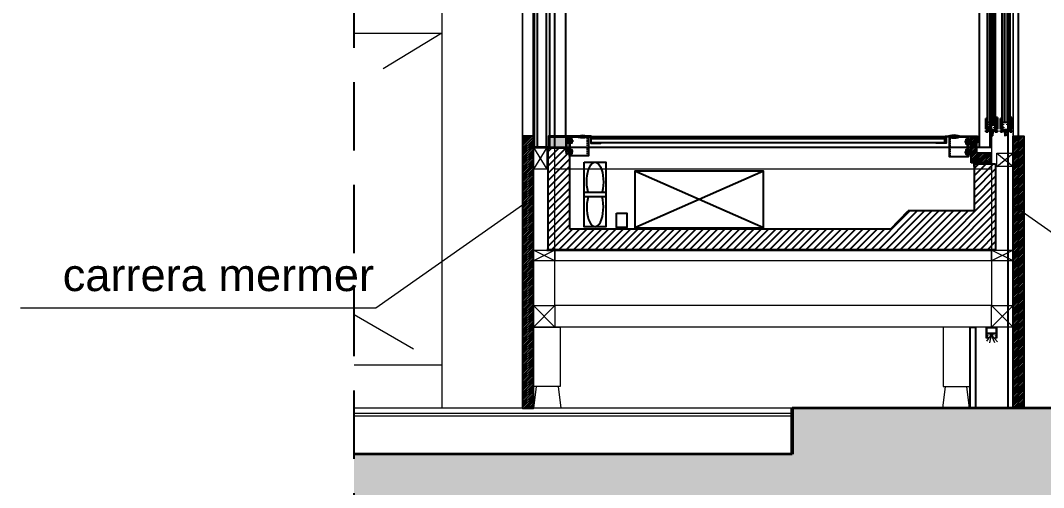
# Model space of a CAD drawing. Header units: millimetres. Extents: x 54215 to 67697, y 23496 to 56611.
# Drawn here: x 55894.3 to 56084, y 25258.6 to 25345.1 of the extents above; entities that cross this region are included whole.
import ezdxf

# ---------------------------------------------------------------- set-up
doc = ezdxf.new("R2010")
doc.units = ezdxf.units.MM
doc.linetypes.add('DASHED', pattern=[19.05, 12.7, -6.35])
doc.linetypes.add('HIDDEN', pattern=[0.375, 0.25, -0.125])
for name, color, linetype, lineweight in [('- 0.25', 43, 'Continuous', 25), ('- 0.50', 30, 'Continuous', 50), ('AHSAP_kesit', 44, 'Continuous', 5), ('ahşap', 27, 'Continuous', 25), ('alüm. pofil', 123, 'Continuous', 25), ('no3_ahsap gorunus on ince', 32, 'Continuous', 13), ('no3_duvar kaplama', 8, 'Continuous', 0), ('no3_duvar mevcut', 4, 'Continuous', 35), ('no3_döşeme kaplama', 8, 'Continuous', 0), ('no3_yazı duvar', 152, 'Continuous', 0), ('çizgi', 7, 'Continuous', 30), ('ölçü', 4, 'Continuous', 13)]:
    doc.layers.add(name, color=color, linetype=linetype, lineweight=lineweight)
for name, color, linetype in [('830 LED AYDINLATMA', 2, 'Continuous'), ('cam', 130, 'Continuous'), ('CEPHE PASTA SİYAH SAC', 251, 'Continuous')]:
    doc.layers.add(name, color=color, linetype=linetype)
doc.layers.add('no3_tefriş ön ince', color=7, linetype='Continuous', lineweight=18, true_color=0x8c1aff)
doc.styles.get("Standard").update_dxf_attribs({"font": 'arial.ttf'})
pattern_1 = [(45, (6736.7787, 16851.114), (-0.224506403, 0.224506403), [])]
pattern_2 = [(135, (10395.87899, 20887.90512), (-0.056126601, -0.056126601), [])]

# ---------------------------------------------------------------- blocks, each defined once
blk = doc.blocks.new('sistemmm')
at = {"layer": 'no3_duvar mevcut'}
for p, q in [((11555.35, 23231.96), (11555.35, 23223.46)), ((11555.35, 23223.46), (11555.35, 23227.46))]:
    blk.add_line(p, q, dxfattribs=at)
blk = doc.blocks.new('cephe pasta')
h = blk.add_hatch()
h.set_pattern_fill('ANSI31', color=230, scale=0.1)
h.set_pattern_definition(pattern_1)
h.paths.add_polyline_path([(10726.36, 21023.48), (10724.36, 21023.48), (10724.36, 20973.08), (10726.36, 20973.08)])
at = {"true_color": 0x7aafdf}
h = blk.add_hatch(color=143, dxfattribs=at)
h.dxf.hatch_style = 1
h.paths.add_polyline_path([(10732.51, 21021.38), (10732.51, 21023.38), (10729.3, 21023.38), (10729.3, 21021.38)])
h = blk.add_hatch()
h.set_pattern_fill('ANSI31', color=6, scale=0.1)
h.set_pattern_definition([(45, (5865.8005, 20635.83096), (-0.224506403, 0.224506403), [])])
h.paths.add_polyline_path([(10808.56, 21023.27), (10807.57, 21023.27), (10807.57, 21018.53), (10811.21, 21018.53), (10811.21, 21020.37), (10808.56, 21020.37)])
h = blk.add_hatch()
h.set_pattern_fill('ANSI31', color=230, scale=0.1)
h.set_pattern_definition(pattern_1)
h.paths.add_polyline_path([(10815.36, 21023.48), (10817.36, 21023.48), (10817.36, 20973.08), (10815.36, 20973.08)])
at = {"true_color": 0x2776bb}
h = blk.add_hatch(dxfattribs=at)
h.set_pattern_fill('ANSI31', color=152, scale=0.3)
h.set_pattern_definition([(45, (6736.7787, 16851.114), (-0.67351921, 0.67351921), [])])
h.paths.add_polyline_path([(10812.1, 21002.38), (10812.1, 21018.38), (10812.1, 21018.39), (10809.6, 21018.39), (10808.1, 21018.39), (10808.1, 21017.88), (10808.1, 21009.63), (10795.9, 21009.63), (10792.6, 21006.28), (10733.1, 21006.28), (10733.12, 21021.38), (10729.12, 21021.38), (10729.1, 21002.38)])
at = {"layer": '830 LED AYDINLATMA', "lineweight": 15}
h = blk.add_hatch(dxfattribs=at)
h.set_pattern_fill('ANSI31', color=250, scale=0.025, angle=90, style=0)
h.set_pattern_definition(pattern_2)
h.paths.add_polyline_path([(10812.21, 20987.93), (10812.21, 20986.58), (10812.06, 20986.58), (10812.06, 20986.43), (10812.21, 20986.43), (10812.21, 20986.23), (10812.06, 20986.23), (10812.06, 20986.08), (10812.36, 20986.08), (10812.36, 20988.08), (10810.36, 20988.08), (10810.36, 20986.08), (10810.66, 20986.08), (10810.66, 20986.23), (10810.51, 20986.23), (10810.51, 20986.43), (10810.66, 20986.43), (10810.66, 20986.58), (10810.51, 20986.58), (10810.51, 20987.93)])
h = blk.add_hatch(dxfattribs=at)
h.set_pattern_fill('ANSI31', color=250, scale=0.025, angle=90, style=0)
h.set_pattern_definition(pattern_2)
h.paths.add_polyline_path([(10812.21, 20987.03), (10810.51, 20987.03), (10810.51, 20986.88), (10812.21, 20986.88)])
h = blk.add_hatch(color=256, dxfattribs=at)
h.paths.add_polyline_path([(10810.76, 20986.88), (10810.76, 20986.68), (10811.96, 20986.68), (10811.96, 20986.88)])
h.paths.add_polyline_path([(10811.06, 20986.68), (10811.06, 20986.48), (10811.36, 20986.48), (10811.66, 20986.48), (10811.66, 20986.68)])
at = {"color": 231, "lineweight": 15}
for p, q in [((10726.36, 20988.08), (10726.32, 21202.28)), ((10730.36, 20992.08), (10730.36, 21202.89)), ((10811.36, 21202.89), (10811.36, 20992.08)), ((10815.36, 21202.89), (10815.36, 20988.08)), ((10815.36, 20988.08), (10815.36, 21202.89)), ((10811.36, 20992.08), (10730.36, 20992.08)), ((10815.36, 20988.08), (10726.36, 20988.08))]:
    blk.add_line(p, q, dxfattribs=at)
at = {"color": 114, "true_color": 0x139b48}
for p, q in [((10811.13, 21024.3), (10811.11, 21024.28)), ((10811.11, 21024.28), (10811.11, 21023.6)), ((10811.21, 21024.3), (10811.13, 21024.3)), ((10811.13, 21024.3), (10811.13, 21023.58)), ((10811.21, 21023.58), (10811.21, 21024.3)), ((10811.59, 21024.3), (10811.53, 21024.3)), ((10811.53, 21024.3), (10811.53, 21023.58)), ((10811.59, 21024.3), (10811.61, 21024.28)), ((10811.59, 21023.58), (10811.59, 21024.3)), ((10811.61, 21023.6), (10811.61, 21024.28)), ((10813.83, 21024.3), (10813.81, 21024.28)), ((10813.81, 21024.28), (10813.81, 21023.6)), ((10813.91, 21024.3), (10813.83, 21024.3)), ((10813.83, 21024.3), (10813.83, 21023.58)), ((10813.91, 21023.58), (10813.91, 21024.3)), ((10814.29, 21024.3), (10814.23, 21024.3)), ((10814.23, 21024.3), (10814.23, 21023.58)), ((10814.29, 21024.3), (10814.31, 21024.28)), ((10814.29, 21023.58), (10814.29, 21024.3)), ((10814.31, 21023.6), (10814.31, 21024.28)), ((10811.13, 21023.58), (10811.11, 21023.6)), ((10811.13, 21023.58), (10811.21, 21023.58)), ((10811.59, 21023.58), (10811.53, 21023.58)), ((10811.59, 21023.58), (10811.61, 21023.6)), ((10813.83, 21023.58), (10813.91, 21023.58)), ((10814.23, 21023.58), (10814.29, 21023.58)), ((10814.29, 21023.58), (10814.31, 21023.6))]:
    blk.add_line(p, q, dxfattribs=at)
at = {"color": 31}
for p, q in [((10733.78, 21022.58), (10732.29, 21022.58)), ((10806.31, 21022.48), (10807.8, 21022.48)), ((10733.77, 21020.65), (10732.29, 21020.65)), ((10806.31, 21020.55), (10807.8, 21020.55))]:
    blk.add_line(p, q, dxfattribs=at)
at = {"color": 215, "true_color": 0xa953a0}
for p, q in [((10732.36, 21023.38), (10732.36, 21021.38)), ((10809.06, 21023.38), (10809.06, 21021.38))]:
    blk.add_line(p, q, dxfattribs=at)
at = {"color": 152, "true_color": 0x2776bb}
for p, q in [((10729.1, 21002.38), (10729.12, 21021.38)), ((10733.1, 21006.28), (10733.12, 21021.38)), ((10808.1, 21018.39), (10812.1, 21018.39)), ((10812.1, 21018.39), (10812.1, 21002.38)), ((10808.1, 21017.88), (10808.1, 21009.63)), ((10808.1, 21015.38), (10808.1, 21015.38)), ((10792.6, 21006.28), (10795.9, 21009.63)), ((10808.1, 21009.63), (10795.9, 21009.63)), ((10792.6, 21006.28), (10733.1, 21006.28)), ((10812.1, 21002.38), (10729.1, 21002.38))]:
    blk.add_line(p, q, dxfattribs=at)
at = {"color": 6}
blk.add_line((10811.21, 21018.53), (10807.57, 21018.53), dxfattribs=at)
at = {"color": 230}
for points in [[(10726.36, 21023.48), (10724.36, 21023.48), (10724.36, 20973.08), (10726.36, 20973.08)], [(10815.36, 21023.48), (10817.36, 21023.48), (10817.36, 20973.08), (10815.36, 20973.08)]]:
    blk.add_lwpolyline(points, close=True, dxfattribs=at)
at = {"color": 31}
for points in [[(10726.46, 21023.48), (10726.36, 21023.48), (10726.36, 21021.38), (10729.3, 21021.38), (10729.3, 21023.38), (10737, 21023.38), (10737, 21022.18), (10738.9, 21022.18), (10738.9, 21022.28), (10737.1, 21022.28), (10737.1, 21023.48), (10729.2, 21023.48), (10729.2, 21021.48), (10726.46, 21021.48), (10726.46, 21023.48)], [(10733.01, 21022.18), (10732.51, 21022.18), (10732.51, 21022.98), (10733.01, 21022.98)], [(10733.01, 21023.38), (10736.61, 21023.38), (10736.61, 21019.85), (10733.01, 21019.85)], [(10733.21, 21022.98), (10733.51, 21022.98), (10733.51, 21022.18), (10733.21, 21022.18)], [(10801.01, 21022.18), (10801.01, 21022.28), (10802.81, 21022.28), (10802.81, 21023.48), (10808.7, 21023.48), (10808.7, 21022.28), (10808.6, 21022.28), (10808.6, 21023.38), (10802.91, 21023.38), (10802.91, 21022.18), (10801.01, 21022.18)], [(10807.07, 21023.28), (10803.47, 21023.28), (10803.47, 21019.75), (10807.07, 21019.75)], [(10806.87, 21022.88), (10806.57, 21022.88), (10806.57, 21022.08), (10806.87, 21022.08)], [(10807.07, 21022.08), (10807.57, 21022.08), (10807.57, 21022.88), (10807.07, 21022.88)], [(10733.01, 21020.25), (10732.51, 21020.25), (10732.51, 21021.05), (10733.01, 21021.05)], [(10733.21, 21021.05), (10733.51, 21021.05), (10733.51, 21020.25), (10733.21, 21020.25)], [(10806.87, 21020.95), (10806.57, 21020.95), (10806.57, 21020.15), (10806.87, 21020.15)], [(10807.07, 21020.15), (10807.57, 21020.15), (10807.57, 21020.95), (10807.07, 21020.95)]]:
    blk.add_lwpolyline(points, dxfattribs=at)
at = {"color": 30}
blk.add_lwpolyline([(10732.51, 21021.38), (10729.3, 21021.38), (10729.3, 21023.38), (10732.51, 21023.38)], close=True, dxfattribs=at)
at = {"color": 31, "linetype": 'HIDDEN'}
for points in [[(10733.01, 21022.38), (10732.51, 21022.38), (10732.51, 21022.78), (10733.01, 21022.78)], [(10733.21, 21022.78), (10733.51, 21022.78), (10733.51, 21022.38), (10733.21, 21022.38)], [(10806.87, 21022.68), (10806.57, 21022.68), (10806.57, 21022.28), (10806.87, 21022.28)], [(10807.07, 21022.28), (10807.57, 21022.28), (10807.57, 21022.68), (10807.07, 21022.68)], [(10733.01, 21020.45), (10732.51, 21020.45), (10732.51, 21020.85), (10733.01, 21020.85)], [(10733.21, 21020.85), (10733.51, 21020.85), (10733.51, 21020.45), (10733.21, 21020.45)], [(10806.87, 21020.75), (10806.57, 21020.75), (10806.57, 21020.35), (10806.87, 21020.35)], [(10807.07, 21020.35), (10807.57, 21020.35), (10807.57, 21020.75), (10807.07, 21020.75)]]:
    blk.add_lwpolyline(points, dxfattribs=at)
at = {"color": 31}
for points in [[(10733.21, 21023.38), (10733.01, 21023.38), (10733.01, 21019.85), (10733.21, 21019.85)], [(10806.87, 21023.28), (10807.07, 21023.28), (10807.07, 21019.75), (10806.87, 21019.75)]]:
    blk.add_lwpolyline(points, close=True, dxfattribs=at)
at = {"color": 31, "linetype": 'HIDDEN'}
for points in [[(10736.41, 21023.38), (10736.61, 21023.38), (10736.61, 21019.85), (10736.41, 21019.85)], [(10803.67, 21023.28), (10803.47, 21023.28), (10803.47, 21019.75), (10803.67, 21019.75)]]:
    blk.add_lwpolyline(points, close=True, dxfattribs=at)
at = {"color": 4}
blk.add_lwpolyline([(10802.61, 21022.28), (10737.1, 21022.28), (10737.1, 21023.08), (10802.61, 21023.08)], close=True, dxfattribs=at)
at = {"color": 6}
for points in [[(10807.57, 21018.53), (10807.57, 21023.27), (10808.56, 21023.27)], [(10808.56, 21023.27), (10807.57, 21023.27), (10807.57, 21018.53)], [(10808.56, 21023.27), (10808.56, 21020.37)], [(10811.21, 21020.37), (10808.56, 21020.37)], [(10811.21, 21018.53), (10811.21, 21020.37)]]:
    blk.add_lwpolyline(points, dxfattribs=at)
at = {"color": 231, "lineweight": 15}
for points in [[(10728.86, 21021.38), (10728.86, 21017.38), (10726.36, 21017.38), (10726.36, 21021.38), (10728.86, 21021.38), (10726.36, 21017.38), (10726.36, 21021.38), (10728.86, 21017.38)], [(10812.36, 21020.37), (10815.36, 21020.37), (10815.36, 21017.87), (10812.36, 21017.87), (10812.36, 21020.37), (10815.36, 21017.87), (10812.36, 21017.87), (10815.36, 21020.37)], [(10730.36, 21000.38), (10726.36, 21000.38), (10726.36, 21002.38), (10730.36, 21002.38), (10730.36, 21000.38), (10726.36, 21002.38), (10730.36, 21002.38), (10726.36, 21000.38)], [(10815.36, 21000.38), (10811.36, 21000.38), (10811.36, 21002.38), (10815.36, 21002.38), (10815.36, 21000.38), (10811.36, 21002.38), (10815.36, 21002.38), (10811.36, 21000.38)], [(10726.36, 20992.08), (10730.36, 20992.08), (10730.36, 20988.08), (10726.36, 20988.08), (10726.36, 20992.08), (10730.36, 20988.08), (10726.36, 20988.08), (10730.36, 20992.08)], [(10811.36, 20992.08), (10815.36, 20992.08), (10815.36, 20988.08), (10811.36, 20988.08), (10811.36, 20992.08), (10815.36, 20988.08), (10811.36, 20988.08), (10815.36, 20992.08)], [(10731.36, 20988.08), (10731.36, 20977.08), (10726.36, 20977.08), (10726.36, 20988.08), (10731.36, 20988.08), (10731.36, 20977.08), (10730.97, 20977.08), (10731.47, 20973.08), (10726.47, 20973.08), (10726.97, 20977.08)], [(10802.36, 20988.08), (10802.36, 20977.08), (10807.36, 20977.08), (10807.36, 20988.08), (10802.36, 20988.08), (10802.36, 20977.08), (10802.76, 20977.08), (10802.26, 20973.08), (10807.26, 20973.08), (10806.76, 20977.08)]]:
    blk.add_lwpolyline(points, dxfattribs=at)
for points in [[(10730.36, 21021.38), (10811.36, 21021.38), (10811.36, 21017.37), (10730.36, 21017.37)], [(10811.36, 21000.38), (10730.36, 21000.38), (10730.36, 21002.38), (10811.36, 21002.38)]]:
    blk.add_lwpolyline(points, close=True, dxfattribs=at)
at = {"color": 121}
for points in [[(10735.81, 21018.69), (10739.81, 21018.69), (10739.81, 21006.69), (10735.81, 21006.69)], [(10735.81, 21013.13), (10739.81, 21013.13), (10739.81, 21012.24), (10735.81, 21012.24)], [(10741.8, 21009.23), (10743.67, 21009.23), (10743.67, 21006.54), (10741.8, 21006.54)]]:
    blk.add_lwpolyline(points, close=True, dxfattribs=at)
blk.add_lwpolyline([(10769.07, 21017.02), (10745.19, 21017.02), (10745.19, 21006.52), (10769.07, 21006.52), (10769.07, 21017.02), (10745.19, 21006.52), (10769.07, 21006.52), (10745.19, 21017.02)], dxfattribs=at)
at = {"color": 140}
blk.add_lwpolyline([(10807.36, 20988.08), (10808.36, 20988.08), (10808.36, 20973.08), (10807.36, 20973.08)], close=True, dxfattribs=at)
at = {"color": 114, "true_color": 0x139b48}
for centre, start, end in [((10811.37, 21024.3), 180, 0), ((10811.37, 21023.55), 9.0205, 170.9795), ((10814.07, 21024.3), 180, 0), ((10814.07, 21023.55), 9.0205, 170.9795)]:
    blk.add_arc(centre, 0.16, start, end, dxfattribs=at)
at = {"color": 31, "lineweight": 20}
blk.add_ellipse((10735.51, 21023.42), major_axis=(1.08, 0), ratio=0.274313, dxfattribs=at)
at = {"color": 31, "lineweight": 20, "extrusion": (0, 0, -1)}
blk.add_ellipse((10804.39, 21023.42), major_axis=(-1.08, 0), ratio=0.274313, dxfattribs=at)
blk.add_ellipse((10804.39, 21023.42), major_axis=(-1.08, 0), ratio=0.274313, dxfattribs=at)
at = {"color": 121, "extrusion": (0, 0, -1)}
blk.add_ellipse((10737.81, 21015.06), major_axis=(0, 3.63), ratio=0.422655, start_param=4.152625, end_param=8.418985, dxfattribs=at)
at = {"color": 121}
blk.add_ellipse((10737.81, 21010.32), major_axis=(0, 3.63), ratio=0.422655, start_param=1.011033, end_param=5.277393, dxfattribs=at)
at = {"layer": '830 LED AYDINLATMA', "color": 40, "lineweight": 15}
blk.add_line((10811.1, 20986.41), (10810.4, 20985.51), dxfattribs=at)
at = {"layer": '830 LED AYDINLATMA', "color": 2, "linetype": 'DASHED', "lineweight": 15}
for p, q in [((10811.23, 20986.35), (10810.95, 20985.22)), ((10811.42, 20986.38), (10811.88, 20985.26)), ((10811.51, 20986.4), (10812.44, 20985.39))]:
    blk.add_line(p, q, dxfattribs=at)
at = {"layer": '830 LED AYDINLATMA', "lineweight": 15}
for q in [(10811.06, 20986.48), (10811.66, 20986.48)]:
    blk.add_line((10811.36, 20986.48), q, dxfattribs=at)
at = {"layer": '830 LED AYDINLATMA', "color": 250, "lineweight": 15}
blk.add_lwpolyline([(10810.66, 20986.23), (10810.66, 20986.08), (10810.36, 20986.08), (10810.36, 20988.08), (10812.36, 20988.08), (10812.36, 20986.08), (10812.06, 20986.08), (10812.06, 20986.23), (10812.21, 20986.23), (10812.21, 20986.43), (10812.06, 20986.43), (10812.06, 20986.58), (10812.21, 20986.58), (10812.21, 20986.88), (10810.51, 20986.88), (10810.51, 20986.58), (10810.66, 20986.58), (10810.66, 20986.43), (10810.51, 20986.43), (10810.51, 20986.23), (10810.66, 20986.23), (10810.66, 20986.23), (10810.51, 20986.23), (10810.51, 20986.43), (10810.66, 20986.43), (10810.66, 20986.58), (10810.51, 20986.58), (10810.51, 20986.88), (10810.51, 20987.03), (10812.21, 20987.03), (10812.21, 20986.88), (10812.21, 20987.93), (10810.51, 20987.93), (10810.51, 20987.03)], dxfattribs=at)
at = {"layer": 'AHSAP_kesit', "color": 241, "lineweight": 35, "true_color": 0xf7abae}
for p, q in [((10729.12, 21021.38), (10733.12, 21021.38)), ((10808.1, 21018.39), (10808.1, 21017.88)), ((10811.86, 21002.38), (10728.86, 21002.38))]:
    blk.add_line(p, q, dxfattribs=at)
at = {"layer": 'ahşap', "color": 215, "true_color": 0xa953a0}
for points in [[(10730.36, 21181.09), (10811.06, 21181.09), (10811.06, 21021.38), (10730.36, 21021.38)], [(10732.36, 21179.09), (10809.06, 21179.09), (10809.06, 21023.38), (10732.36, 21023.38)]]:
    blk.add_lwpolyline(points, close=True, dxfattribs=at)
at = {"layer": 'alüm. pofil', "color": 4}
for p, q in [((10812.03, 21026.04), (10812.03, 21177.52)), ((10814.73, 21026.04), (10814.73, 21177.52))]:
    blk.add_line(p, q, dxfattribs=at)
at = {"layer": 'cam', "color": 4}
for p, q in [((10810.63, 21026.04), (10810.63, 21177.52)), ((10811.03, 21177.52), (10811.03, 21026.04)), ((10811.03, 21026.04), (10811.03, 21177.52)), ((10811.63, 21177.52), (10811.63, 21026.04)), ((10811.63, 21026.04), (10811.63, 21177.52)), ((10812.03, 21177.52), (10812.03, 21026.04)), ((10813.33, 21026.04), (10813.33, 21177.52)), ((10813.73, 21177.52), (10813.73, 21026.04)), ((10813.73, 21026.04), (10813.73, 21177.52)), ((10814.33, 21177.52), (10814.33, 21026.04)), ((10814.33, 21026.04), (10814.33, 21177.52)), ((10814.73, 21177.52), (10814.73, 21026.04)), ((10811.03, 21026.04), (10810.63, 21026.04)), ((10811.63, 21026.04), (10811.03, 21026.04)), ((10812.03, 21026.04), (10811.63, 21026.04)), ((10813.73, 21026.04), (10813.33, 21026.04)), ((10814.33, 21026.04), (10813.73, 21026.04)), ((10814.73, 21026.04), (10814.33, 21026.04))]:
    blk.add_line(p, q, dxfattribs=at)
at = {"layer": 'CEPHE PASTA SİYAH SAC', "color": 4}
for points in [[(10726.55, 21179.88), (10729.35, 21179.88), (10729.35, 21021.48), (10726.55, 21021.48)], [(10728.75, 21021.48), (10727.15, 21021.48), (10727.15, 21179.88), (10728.75, 21179.88)]]:
    blk.add_lwpolyline(points, close=True, dxfattribs=at)
at = {"layer": 'çizgi', "color": 114, "true_color": 0x139b48}
for p, q in [((10810.29, 21024.82), (10810.29, 21026.8)), ((10810.29, 21026.8), (10810.43, 21026.8)), ((10810.43, 21026.8), (10810.43, 21025.75)), ((10810.81, 21025.75), (10810.43, 21025.75)), ((10810.43, 21025.61), (10810.43, 21025.18)), ((10810.81, 21025.61), (10810.43, 21025.61)), ((10810.81, 21025.75), (10810.81, 21025.61)), ((10811.54, 21025.75), (10812.29, 21025.75)), ((10811.54, 21025.61), (10811.54, 21025.75)), ((10811.54, 21025.61), (10812.29, 21025.61)), ((10812.43, 21026.94), (10812.08, 21026.94)), ((10812.08, 21026.94), (10812.08, 21026.8)), ((10812.08, 21026.8), (10812.19, 21026.8)), ((10812.29, 21025.75), (10812.29, 21026.7)), ((10812.29, 21025.18), (10812.29, 21025.61)), ((10812.43, 21024.82), (10812.43, 21026.94)), ((10812.99, 21024.82), (10812.99, 21026.8)), ((10812.99, 21026.8), (10813.13, 21026.8)), ((10813.13, 21026.8), (10813.13, 21025.75)), ((10813.51, 21025.75), (10813.13, 21025.75)), ((10813.13, 21025.61), (10813.13, 21025.18)), ((10813.51, 21025.61), (10813.13, 21025.61)), ((10813.51, 21025.75), (10813.51, 21025.61)), ((10814.24, 21025.75), (10814.99, 21025.75)), ((10814.24, 21025.61), (10814.24, 21025.75)), ((10814.24, 21025.61), (10814.99, 21025.61)), ((10815.13, 21026.94), (10814.78, 21026.94)), ((10814.78, 21026.94), (10814.78, 21026.8)), ((10814.78, 21026.8), (10814.89, 21026.8)), ((10814.99, 21025.75), (10814.99, 21026.7)), ((10814.99, 21025.18), (10814.99, 21025.61)), ((10815.13, 21024.82), (10815.13, 21026.94)), ((10810.43, 21024.82), (10810.29, 21024.82)), ((10810.29, 21024.3), (10810.29, 21024.52)), ((10810.43, 21024.52), (10810.29, 21024.52)), ((10810.29, 21024.3), (10810.29, 21024.52)), ((10810.68, 21024.3), (10810.29, 21024.3)), ((10810.68, 21024.3), (10810.29, 21024.3)), ((10810.88, 21025.18), (10810.43, 21025.18)), ((10810.43, 21024.82), (10810.43, 21024.9)), ((10810.57, 21024.9), (10810.43, 21024.9)), ((10810.43, 21024.44), (10810.43, 21024.52)), ((10810.57, 21024.44), (10810.43, 21024.44)), ((10810.57, 21024.44), (10810.57, 21024.9)), ((10810.68, 21024.64), (10810.68, 21025.04)), ((10810.68, 21025.04), (10810.88, 21025.04)), ((10810.68, 21024.64), (10812.04, 21024.64)), ((10811.36, 21024.64), (10810.68, 21024.64)), ((10810.68, 21024.5), (10812.04, 21024.5)), ((10811.36, 21024.5), (10810.68, 21024.5)), ((10810.68, 21024.5), (10810.68, 21024.3)), ((10810.88, 21025.04), (10810.88, 21025.18)), ((10811.36, 21024.64), (10812.04, 21024.64)), ((10811.36, 21024.5), (10812.04, 21024.5)), ((10811.83, 21025.04), (10811.83, 21025.18)), ((10811.83, 21025.18), (10812.29, 21025.18)), ((10811.83, 21025.04), (10812.04, 21025.04)), ((10812.04, 21024.64), (10812.04, 21025.04)), ((10812.04, 21024.5), (10812.04, 21024.3)), ((10812.04, 21024.3), (10812.43, 21024.3)), ((10812.15, 21024.44), (10812.15, 21024.9)), ((10812.15, 21024.9), (10812.29, 21024.9)), ((10812.15, 21024.44), (10812.29, 21024.44)), ((10812.29, 21024.82), (10812.29, 21024.9)), ((10812.29, 21024.82), (10812.43, 21024.82)), ((10812.29, 21024.44), (10812.29, 21024.52)), ((10812.29, 21024.52), (10812.43, 21024.52)), ((10812.43, 21024.3), (10812.43, 21024.52)), ((10813.13, 21024.82), (10812.99, 21024.82)), ((10812.99, 21024.3), (10812.99, 21024.52)), ((10813.13, 21024.52), (10812.99, 21024.52)), ((10812.99, 21024.3), (10812.99, 21024.52)), ((10813.38, 21024.3), (10812.99, 21024.3)), ((10813.38, 21024.3), (10812.99, 21024.3)), ((10813.58, 21025.18), (10813.13, 21025.18)), ((10813.13, 21024.82), (10813.13, 21024.9)), ((10813.27, 21024.9), (10813.13, 21024.9)), ((10813.13, 21024.44), (10813.13, 21024.52)), ((10813.27, 21024.44), (10813.13, 21024.44)), ((10813.27, 21024.44), (10813.27, 21024.9)), ((10813.38, 21024.64), (10813.38, 21025.04)), ((10813.38, 21025.04), (10813.58, 21025.04)), ((10813.38, 21024.64), (10814.74, 21024.64)), ((10814.06, 21024.64), (10813.38, 21024.64)), ((10813.38, 21024.5), (10814.74, 21024.5)), ((10814.06, 21024.5), (10813.38, 21024.5)), ((10813.38, 21024.5), (10813.38, 21024.3)), ((10813.58, 21025.04), (10813.58, 21025.18)), ((10814.06, 21024.64), (10814.74, 21024.64)), ((10814.06, 21024.5), (10814.74, 21024.5)), ((10814.53, 21025.04), (10814.53, 21025.18)), ((10814.53, 21025.18), (10814.99, 21025.18)), ((10814.53, 21025.04), (10814.74, 21025.04)), ((10814.74, 21024.64), (10814.74, 21025.04)), ((10814.74, 21024.5), (10814.74, 21024.3)), ((10814.74, 21024.3), (10815.13, 21024.3)), ((10814.85, 21024.44), (10814.85, 21024.9)), ((10814.85, 21024.9), (10814.99, 21024.9)), ((10814.85, 21024.44), (10814.99, 21024.44)), ((10814.99, 21024.82), (10814.99, 21024.9)), ((10814.99, 21024.82), (10815.13, 21024.82)), ((10814.99, 21024.44), (10814.99, 21024.52)), ((10814.99, 21024.52), (10815.13, 21024.52)), ((10815.13, 21024.3), (10815.13, 21024.52))]:
    blk.add_line(p, q, dxfattribs=at)
for centre in [(10812.19, 21026.7), (10814.89, 21026.7)]:
    blk.add_arc(centre, 0.1, 0, 90, dxfattribs=at)
at = {"layer": 'ölçü', "color": 114, "linetype": 'Continuous', "true_color": 0x139b48}
for p, q in [((10810.29, 21026.58), (10810.43, 21026.72)), ((10810.29, 21026.36), (10810.43, 21026.5)), ((10810.29, 21026.13), (10810.43, 21026.27)), ((10810.29, 21025.91), (10810.43, 21026.05)), ((10810.29, 21025.68), (10810.43, 21025.82)), ((10810.29, 21025.46), (10810.43, 21025.6)), ((10810.44, 21025.61), (10810.58, 21025.75)), ((10810.66, 21025.61), (10810.8, 21025.75)), ((10811.56, 21025.61), (10811.7, 21025.75)), ((10811.78, 21025.61), (10811.92, 21025.75)), ((10812.01, 21025.61), (10812.15, 21025.75)), ((10812.08, 21026.8), (10812.22, 21026.94)), ((10812.23, 21025.61), (10812.43, 21025.8)), ((10812.26, 21026.76), (10812.44, 21026.94)), ((10812.29, 21026.11), (10812.43, 21026.25)), ((10812.29, 21025.89), (10812.43, 21026.03)), ((10812.29, 21025.44), (10812.43, 21025.58)), ((10812.99, 21026.58), (10813.13, 21026.72)), ((10812.99, 21026.36), (10813.13, 21026.5)), ((10812.99, 21026.13), (10813.13, 21026.27)), ((10812.99, 21025.91), (10813.13, 21026.05)), ((10812.99, 21025.68), (10813.13, 21025.82)), ((10812.99, 21025.46), (10813.13, 21025.6)), ((10813.14, 21025.61), (10813.28, 21025.75)), ((10813.36, 21025.61), (10813.5, 21025.75)), ((10814.26, 21025.61), (10814.4, 21025.75)), ((10814.48, 21025.61), (10814.62, 21025.75)), ((10814.71, 21025.61), (10814.85, 21025.75)), ((10814.78, 21026.8), (10814.92, 21026.94)), ((10814.93, 21025.61), (10815.13, 21025.8)), ((10814.96, 21026.76), (10815.14, 21026.94)), ((10814.99, 21026.11), (10815.13, 21026.25)), ((10814.99, 21025.89), (10815.13, 21026.03)), ((10814.99, 21025.44), (10815.13, 21025.58)), ((10810.29, 21025.24), (10810.43, 21025.38)), ((10810.29, 21025.01), (10810.46, 21025.18)), ((10810.29, 21024.34), (10810.43, 21024.48)), ((10810.32, 21024.82), (10810.68, 21025.18)), ((10810.47, 21024.3), (10810.81, 21024.64)), ((10810.57, 21024.84), (10810.68, 21024.95)), ((10810.57, 21024.62), (10810.68, 21024.73)), ((10810.77, 21025.04), (10810.88, 21025.15)), ((10810.9, 21024.5), (10811.04, 21024.64)), ((10811.12, 21024.5), (10811.26, 21024.64)), ((10811.35, 21024.5), (10811.49, 21024.64)), ((10811.57, 21024.5), (10811.71, 21024.64)), ((10811.8, 21024.5), (10811.94, 21024.64)), ((10811.89, 21025.04), (10812.03, 21025.18)), ((10812.02, 21024.5), (10812.15, 21024.63)), ((10812.04, 21024.96), (10812.25, 21025.18)), ((10812.04, 21024.74), (10812.15, 21024.85)), ((10812.05, 21024.3), (10812.19, 21024.44)), ((10812.2, 21024.9), (10812.43, 21025.13)), ((10812.27, 21024.3), (10812.43, 21024.46)), ((10812.29, 21025.21), (10812.43, 21025.35)), ((10812.34, 21024.82), (10812.43, 21024.91)), ((10812.99, 21025.24), (10813.13, 21025.38)), ((10812.99, 21025.01), (10813.16, 21025.18)), ((10812.99, 21024.34), (10813.13, 21024.48)), ((10813.02, 21024.82), (10813.38, 21025.18)), ((10813.17, 21024.3), (10813.51, 21024.64)), ((10813.27, 21024.84), (10813.38, 21024.95)), ((10813.27, 21024.62), (10813.38, 21024.73)), ((10813.47, 21025.04), (10813.58, 21025.15)), ((10813.6, 21024.5), (10813.74, 21024.64)), ((10813.82, 21024.5), (10813.96, 21024.64)), ((10814.05, 21024.5), (10814.19, 21024.64)), ((10814.27, 21024.5), (10814.41, 21024.64)), ((10814.5, 21024.5), (10814.64, 21024.64)), ((10814.59, 21025.04), (10814.73, 21025.18)), ((10814.72, 21024.5), (10814.85, 21024.63)), ((10814.74, 21024.96), (10814.95, 21025.18)), ((10814.74, 21024.74), (10814.85, 21024.85)), ((10814.75, 21024.3), (10814.89, 21024.44)), ((10814.9, 21024.9), (10815.13, 21025.13)), ((10814.97, 21024.3), (10815.13, 21024.46)), ((10814.99, 21025.21), (10815.13, 21025.35)), ((10815.04, 21024.82), (10815.13, 21024.91))]:
    blk.add_line(p, q, dxfattribs=at)
at = {"layer": 'ölçü', "color": 114, "true_color": 0x139b48}
for points in [[(10811.1, 21023.98), (10811.1, 21024.41), (10811.63, 21024.41), (10811.63, 21023.98), (10811.65, 21023.98), (10811.77, 21024.24), (10811.77, 21024.5), (10810.94, 21024.5), (10810.94, 21024.24), (10811.08, 21023.98), (10811.1, 21023.98)], [(10813.8, 21023.98), (10813.8, 21024.41), (10814.33, 21024.41), (10814.33, 21023.98), (10814.35, 21023.98), (10814.47, 21024.24), (10814.47, 21024.5), (10813.64, 21024.5), (10813.64, 21024.24), (10813.78, 21023.98), (10813.8, 21023.98)]]:
    blk.add_lwpolyline(points, dxfattribs=at)

msp = doc.modelspace()

# ---------------------------------------------------------------- hatches: boundary and pattern name
at = {"layer": 'no3_duvar kaplama'}
h = msp.add_hatch(dxfattribs=at)
h.set_pattern_fill('JIS_STN_2.5', color=256, scale=3)
h.set_pattern_definition([(45, (42770.561, 4300.2), (-5.3033009, 5.3033009), []), (45, (42775.856, 4300.2), (-5.3033009, 5.3033009), [3.6, -1.5])])
h.paths.add_polyline_path([(55956.146, 25905.278), (55956.146, 25859.778), (55987.067, 25859.778), (55987.067, 25819.778), (56047.401, 25819.778), (56047.401, 25805.278), (56547.401, 25805.278), (56547.401, 25905.278)])
h.paths.add_polyline_path([(55956.146, 25264.778), (55956.146, 25223.278), (56817.127, 25223.278), (56817.127, 25233.278), (56718.901, 25233.278), (56718.901, 25238.278), (56688.901, 25238.278), (56688.901, 25255.778), (56658.901, 25255.778), (56658.901, 25273.278), (56037.401, 25273.278), (56037.401, 25264.778)])

# ---------------------------------------------------------------- linework, layer by layer
at = {"layer": '- 0.25'}
for p, q in [((56077.401, 25805.278), (56077.401, 25273.278)), ((56079.401, 25273.278), (56079.401, 25685.278))]:
    msp.add_line(p, q, dxfattribs=at)
at = {"layer": '- 0.50'}
msp.add_line((56037.401, 25273.278), (56037.401, 25264.778), dxfattribs=at)
at = {"linetype": 'DASHED'}
msp.add_lwpolyline([(55956.146, 25935.699), (56975.033, 25935.699), (56975.033, 25149.584), (55956.146, 25149.584)], close=True, dxfattribs=at)
at = {"layer": 'no3_ahsap gorunus on ince'}
for p, q in [((55956.146, 25342.778), (55972.401, 25342.778)), ((55972.401, 25281.278), (55956.146, 25281.278))]:
    msp.add_line(p, q, dxfattribs=at)
at = {"layer": 'no3_duvar kaplama', "linetype": 'DASHED'}
for p, q in [((55972.401, 25342.778), (55956.146, 25332.88)), ((55956.146, 25290.641), (55972.401, 25281.278))]:
    msp.add_line(p, q, dxfattribs=at)
at = {"layer": 'no3_duvar mevcut'}
for p, q in [((56658.901, 25273.278), (56037.401, 25273.278)), ((56037.401, 25264.778), (55956.146, 25264.778))]:
    msp.add_line(p, q, dxfattribs=at)
at = {"layer": 'no3_döşeme kaplama'}
for p, q in [((56037.401, 25273.278), (55956.146, 25273.278)), ((56037.401, 25272.278), (55956.146, 25272.278)), ((56037.401, 25271.778), (55956.146, 25271.778))]:
    msp.add_line(p, q, dxfattribs=at)
at = {"layer": 'no3_tefriş ön ince'}
for p, q in [((55987.401, 25550.778), (55987.401, 25273.278)), ((55987.401, 25273.278), (55987.401, 25550.778)), ((56079.401, 25507.086), (56079.401, 25273.278)), ((55972.401, 25493.278), (55972.401, 25273.278))]:
    msp.add_line(p, q, dxfattribs=at)
at = {"layer": 'no3_yazı duvar'}
for points in [[(55987.392, 25310.904), (55960.196, 25291.81), (55894.261, 25291.81)], [(56078.405, 25310.904), (56105.6, 25291.81), (56171.536, 25291.81)]]:
    msp.add_lwpolyline(points, dxfattribs=at)

# ---------------------------------------------------------------- block references
at = {"xscale": -1}
msp.add_blockref('sistemmm', (67592.755, 2041.321), dxfattribs=at)
msp.add_blockref('cephe pasta', (45263.041, 4300.2))

# ---------------------------------------------------------------- texts
at = {"layer": 'no3_yazı duvar', "insert": (55899.77, 25300.982), "char_height": 6, "width": 108.02303, "attachment_point": 1}
msp.add_mtext(' carrera mermer', dxfattribs=at)

doc.saveas('drawing.dxf')
